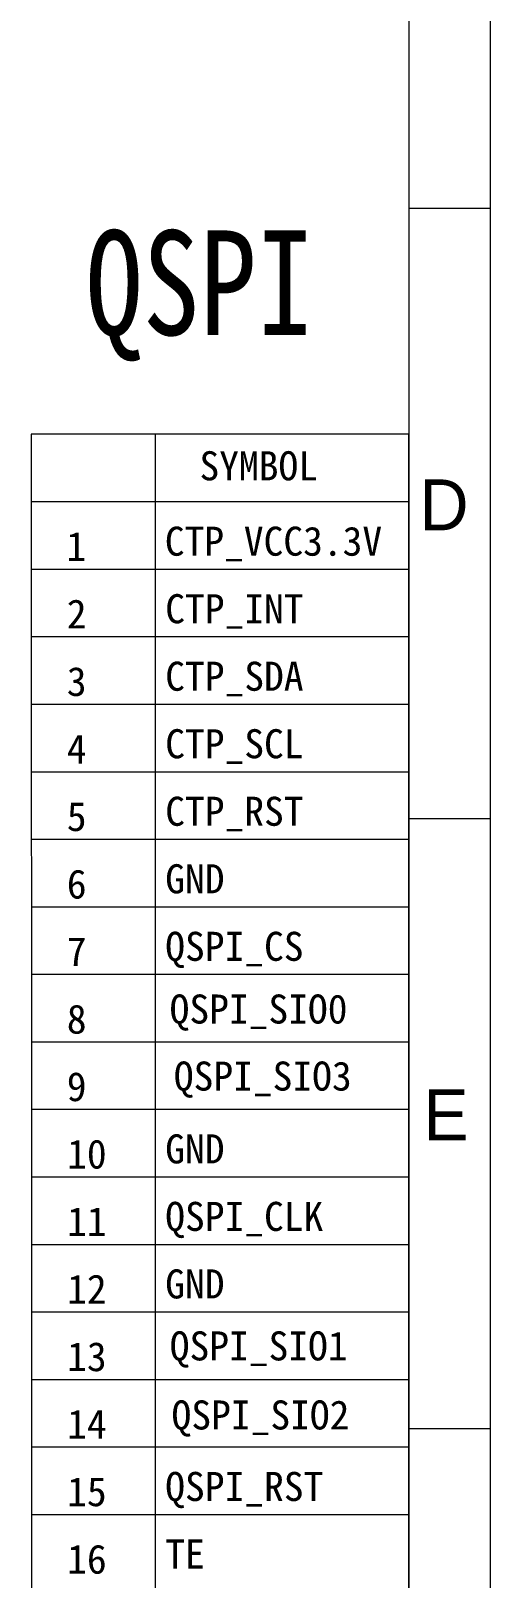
# Model space of a CAD drawing. Header units: millimetres. Extents: x 1403 to 2381, y 158 to 387.
# Drawn here: x 2363.6 to 2381.2, y 261.7 to 320.8 of the extents above; entities that cross this region are included whole.
import ezdxf

# ---------------------------------------------------------------- set-up
doc = ezdxf.new("R2010")
doc.units = ezdxf.units.MM
doc.layers.get('0').update_dxf_attribs({"lineweight": 5})
doc.layers.get('Defpoints').update_dxf_attribs({"lineweight": 5})
doc.layers.add('图框', color=7, linetype='Continuous', lineweight=5)
doc.styles.add('RD', font='ROMAND.shx', dxfattribs={"width": 0.8})
doc.styles.get("Standard").update_dxf_attribs({"font": 'txt', "bigfont": 'gbcbig.shx'})
doc.styles.add('宋体', font='SimSun.ttf')

msp = doc.modelspace()

# ---------------------------------------------------------------- linework, layer by layer
at = {"color": 3, "linetype": 'Continuous'}
msp.add_lwpolyline([(2363.6322, 305.4094), (2363.6584, 240.8974), (2378.0621, 240.8974), (2378.0621, 305.4094)], close=True, dxfattribs=at)
for points in [[(2368.3688, 305.4094), (2368.3688, 240.8974)], [(2363.6563, 302.8289), (2378.0799, 302.8289)], [(2363.6209, 300.2484), (2378.0444, 300.2484)], [(2363.6386, 297.668), (2378.0621, 297.668)], [(2363.6563, 295.0875), (2378.0799, 295.0875)], [(2363.6386, 292.507), (2378.0621, 292.507)], [(2363.6563, 289.9265), (2378.0799, 289.9265)], [(2363.6386, 287.346), (2378.0621, 287.346)], [(2363.6563, 284.7656), (2378.0799, 284.7656)], [(2363.6563, 282.1851), (2378.0799, 282.1851)], [(2363.6563, 279.6046), (2378.0621, 279.6046)], [(2363.6563, 277.0241), (2378.0621, 277.0241)], [(2363.6563, 274.4436), (2378.0621, 274.4436)], [(2363.6563, 271.8632), (2378.0621, 271.8632)], [(2363.6563, 269.2827), (2378.0621, 269.2827)], [(2363.6563, 266.7022), (2378.0621, 266.7022)], [(2363.6563, 264.1217), (2378.0621, 264.1217)]]:
    msp.add_lwpolyline(points, dxfattribs=at)
at = {"layer": '图框', "color": 7, "linetype": 'ByBlock', "lineweight": 5, "ltscale": 0.55}
for p, q in [((2381.1714, 387.0989), (2381.1714, 217.6449)), ((2378.0621, 383.9896), (2378.0621, 220.7542)), ((2381.1714, 314.0313), (2378.0621, 314.0313)), ((2381.1714, 290.7119), (2378.0621, 290.7119)), ((2381.1714, 267.3925), (2378.0621, 267.3925))]:
    msp.add_line(p, q, dxfattribs=at)

# ---------------------------------------------------------------- texts
at = {"color": 3, "linetype": 'Continuous', "style": '宋体'}
for s, height, p in [('SYMBOL', 1.11041, (2370.0627, 303.6434)), ('1', 1.1104, (2364.9743, 300.5614)), ('2', 1.1104, (2364.992, 297.9809)), ('3', 1.1104, (2364.992, 295.4004)), ('4', 1.1104, (2364.992, 292.8199)), ('5', 1.1104, (2364.992, 290.2394)), ('6', 1.1104, (2364.992, 287.659)), ('GND', 1.11041, (2368.7548, 287.8594)), ('QSPI_CS', 1.11041, (2368.7548, 285.2789)), ('7', 1.1104, (2364.992, 285.0785)), ('8', 1.1104, (2364.992, 282.498)), ('9', 1.1104, (2364.992, 279.9175)), ('GND', 1.11041, (2368.7548, 277.5375)), ('10', 1.11041, (2365.0046, 277.3395)), ('11', 1.11041, (2365.0046, 274.759)), ('QSPI_CLK', 1.11041, (2368.7548, 274.957)), ('12', 1.11041, (2365.0046, 272.1785)), ('GND', 1.11041, (2368.7548, 272.3765)), ('13', 1.11041, (2365.0046, 269.5981)), ('14', 1.11041, (2365.0046, 267.0176)), ('15', 1.11041, (2365.0046, 264.4371)), ('QSPI_RST', 1.11041, (2368.7548, 264.6351)), ('TE', 1.11041, (2368.7548, 262.0546)), ('16', 1.11041, (2365.0046, 261.8566))]:
    msp.add_text(s, height=height, dxfattribs=at).set_placement(p)
at = {"color": 1, "linetype": 'Continuous', "style": '宋体'}
for s, height, p in [('CTP_VCC3.3V', 1.110413, (2368.7371, 300.7618)), ('CTP_INT', 1.11041, (2368.7548, 298.1813)), ('CTP_SDA', 1.11041, (2368.7548, 295.6009)), ('CTP_SCL', 1.11041, (2368.7548, 293.0204)), ('CTP_RST', 1.11041, (2368.7548, 290.4399))]:
    msp.add_text(s, height=height, dxfattribs=at).set_placement(p)
at = {"color": 3, "linetype": 'Continuous', "char_height": 1.11041, "width": 9.125529, "attachment_point": 1, "style": '宋体'}
for s, insert in [('QSPI_SIO0 ', (2368.922, 283.9924)), ('QSPI_SIO3', (2369.0833, 281.4301)), ('QSPI_SIO1', (2368.9268, 271.1178)), ('QSPI_SIO2', (2368.9959, 268.4788))]:
    msp.add_mtext(s, dxfattribs=dict(at, insert=insert))
at = {"layer": 'Defpoints', "color": 252, "lineweight": 5, "insert": (2365.7137, 313.195), "char_height": 4, "width": 15.508289, "attachment_point": 1, "style": 'RD'}
msp.add_mtext('{\\fSimSun|b0|i0|c134|p2;\\C1;QSPI}', dxfattribs=at)
at = {"layer": '图框', "color": 7, "linetype": 'ByBlock', "lineweight": 5, "ltscale": 0.55, "char_height": 1.943286, "width": 3.307939, "attachment_point": 9}
for s, insert in [('{\\f\uffd0ￂﾼﾚￃ\ufff7\ufff3w|b0|i0|c134|p54;D}', (2380.3514, 301.7352)), ('{\\f\uffd0ￂﾼﾚￃ\ufff7\ufff3w|b0|i0|c134|p54;E}', (2380.3514, 278.4192))]:
    msp.add_mtext(s, dxfattribs=dict(at, insert=insert))

doc.saveas('drawing.dxf')
